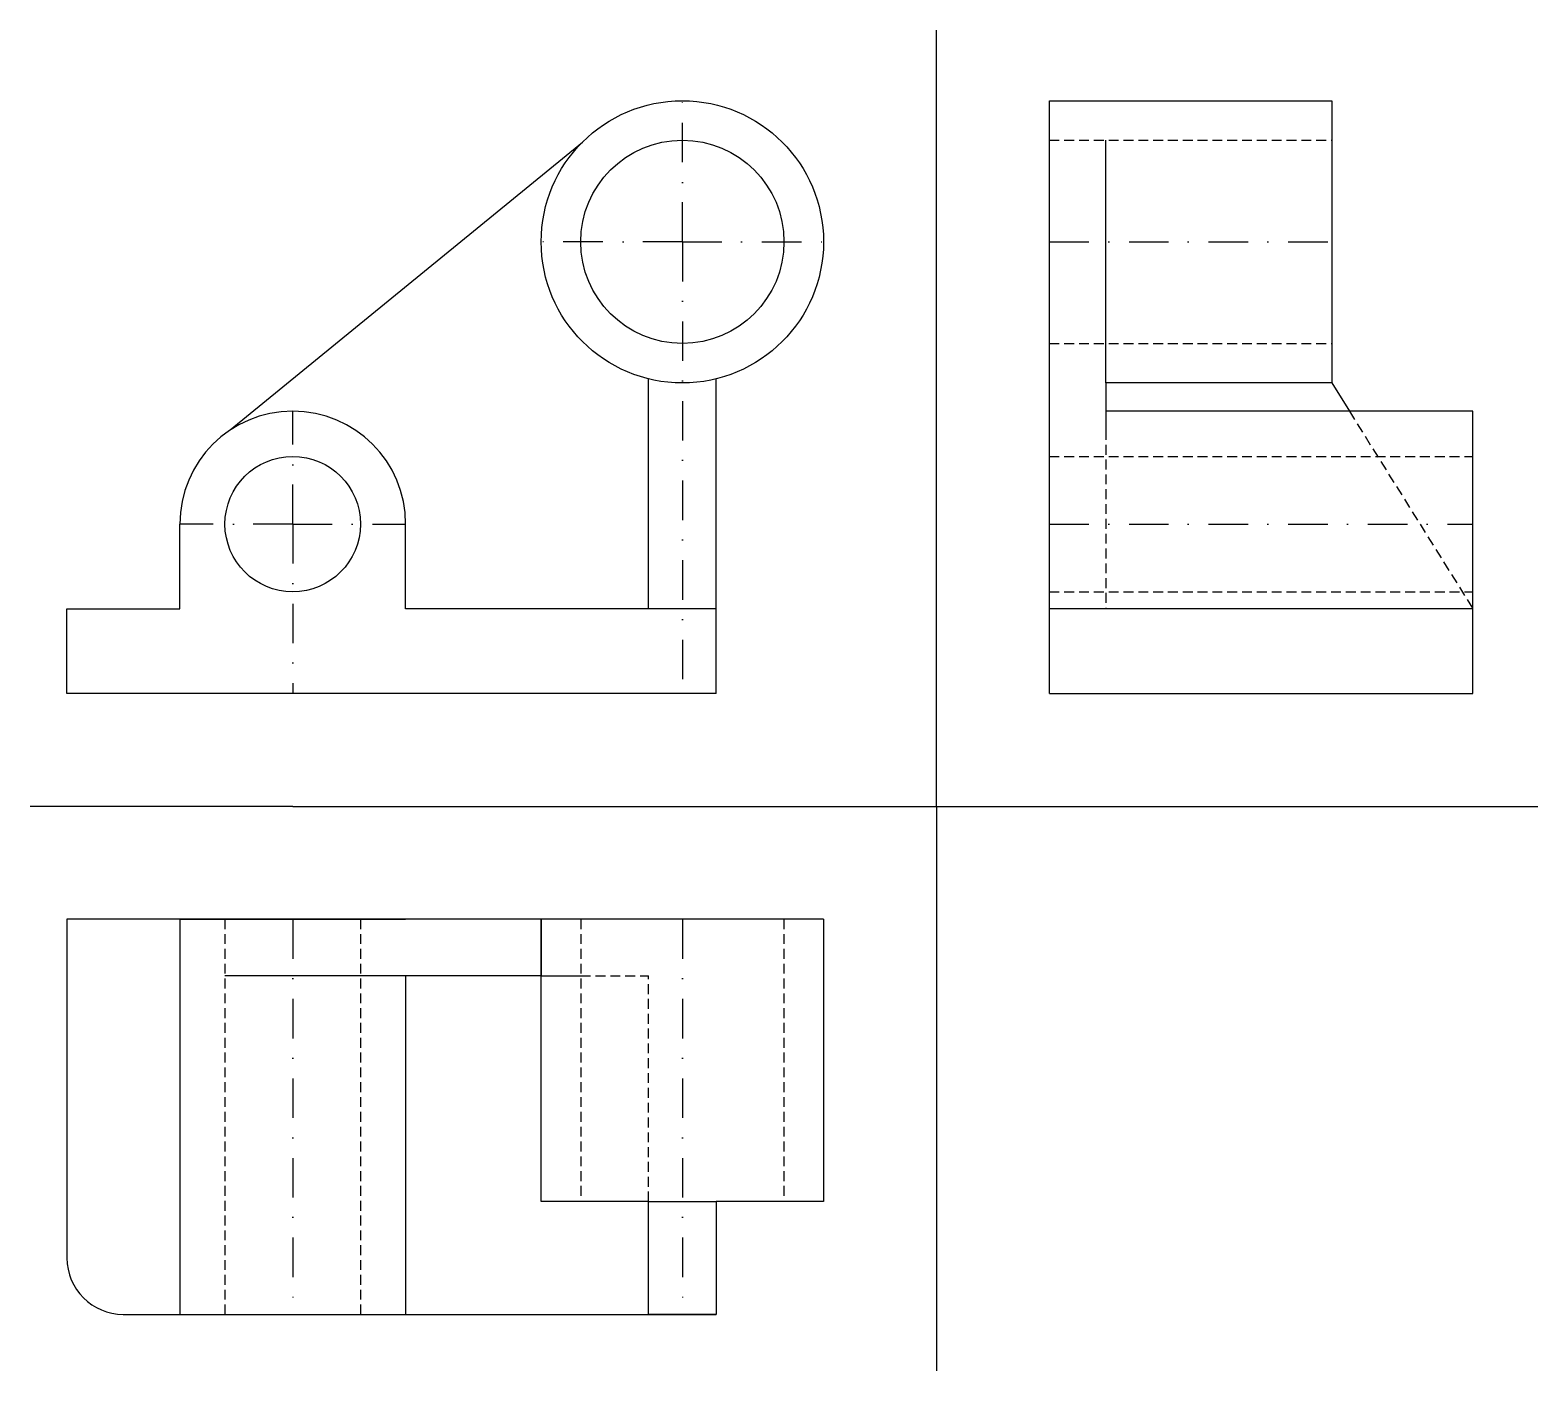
# Model space of a CAD drawing. Header units: millimetres. Extents: x 46 to 313, y 42 to 280.
import ezdxf

# ---------------------------------------------------------------- set-up
doc = ezdxf.new("R2010")
doc.units = ezdxf.units.MM
doc.header["$LTSCALE"] = 7
doc.header["$MEASUREMENT"] = 0
doc.linetypes.add('DASHDOTX2', pattern=[2, 1, -0.5, 0, -0.5])
doc.linetypes.add('HIDDEN', pattern=[0.375, 0.25, -0.125])
doc.layers.add('dash', color=7, linetype='DASHDOTX2')
doc.layers.add('dot', color=7, linetype='HIDDEN')

msp = doc.modelspace()

# ---------------------------------------------------------------- linework, layer by layer
for p, q in [((206.5, 162.5), (206.5, 280)), ((226.5, 162.5), (226.5, 267.5)), ((226.5, 267.5), (276.5, 267.5)), ((276.5, 267.5), (276.5, 217.5)), ((81.45, 209.17), (143.82, 260.18)), ((236.5, 217.5), (236.5, 260.5)), ((155.5, 177.5), (155.5, 218.23)), ((167.5, 177.5), (167.5, 218.23)), ((276.5, 217.5), (236.5, 217.5)), ((236.5, 217.5), (236.5, 212.5)), ((276.5, 217.5), (279.62, 212.5)), ((301.5, 212.5), (236.5, 212.5)), ((236.5, 212.5), (236.5, 209.17)), ((301.5, 177.5), (301.5, 212.5)), ((72.5, 177.5), (72.5, 192.5)), ((112.5, 177.5), (112.5, 192.5)), ((52.5, 162.5), (52.5, 177.5)), ((52.5, 177.5), (72.5, 177.5)), ((167.5, 177.5), (112.5, 177.5)), ((167.5, 162.5), (167.5, 177.5)), ((301.5, 177.5), (226.5, 177.5)), ((301.5, 162.5), (301.5, 177.5)), ((167.5, 162.5), (52.5, 162.5)), ((206.5, 142.5), (206.5, 162.5)), ((226.5, 162.5), (301.5, 162.5)), ((92.5, 142.5), (46, 142.5)), ((92.5, 142.5), (206.5, 142.5)), ((206.5, 142.5), (206.5, 42.5)), ((206.5, 142.5), (313, 142.5)), ((186.5, 122.5), (52.5, 122.5)), ((52.5, 122.5), (52.5, 62.5)), ((72.5, 122.5), (72.5, 52.5)), ((72.5, 122.5), (80.5, 122.5)), ((72.5, 122.5), (112.5, 122.5)), ((136.5, 72.5), (136.5, 122.5)), ((136.5, 122.5), (136.5, 112.5)), ((186.5, 122.5), (186.5, 72.5)), ((136.5, 112.5), (80.5, 112.5)), ((112.5, 112.5), (112.5, 52.5)), ((136.5, 112.5), (143.5, 112.5)), ((155.5, 72.5), (136.5, 72.5)), ((155.5, 52.5), (155.5, 72.5)), ((155.5, 72.5), (167.5, 72.5)), ((186.5, 72.5), (167.5, 72.5)), ((167.5, 72.5), (167.5, 52.5)), ((62.5, 52.5), (167.5, 52.5)), ((167.5, 52.5), (155.5, 52.5))]:
    msp.add_line(p, q)
for centre, radius in [((161.5, 242.5), 25), ((161.5, 242.5), 18), ((92.5, 192.5), 12)]:
    msp.add_circle(centre, radius)
for centre, radius, start, end in [((92.5, 192.5), 20, 0, 180), ((62.5, 62.5), 10, 180, 270)]:
    msp.add_arc(centre, radius, start, end)
at = {"layer": 'dash'}
for p, q in [((161.5, 242.5), (161.5, 267.5)), ((161.5, 242.5), (136.5, 242.5)), ((161.5, 242.5), (161.5, 162.5)), ((161.5, 242.5), (186.5, 242.5)), ((226.5, 242.5), (276.5, 242.5)), ((92.5, 192.5), (92.5, 212.5)), ((92.5, 192.5), (72.5, 192.5)), ((92.5, 192.5), (112.5, 192.5)), ((92.5, 192.5), (92.5, 162.5)), ((226.5, 192.5), (301.5, 192.5)), ((92.5, 122.5), (92.5, 52.5)), ((161.5, 122.5), (161.5, 52.5))]:
    msp.add_line(p, q, dxfattribs=at)
at = {"layer": 'dot'}
for p, q in [((226.5, 260.5), (276.5, 260.5)), ((226.5, 224.5), (276.5, 224.5)), ((279.62, 212.5), (301.5, 177.5)), ((236.5, 209.17), (236.5, 177.5)), ((226.5, 204.5), (301.5, 204.5)), ((226.5, 180.5), (301.5, 180.5)), ((80.5, 122.5), (80.5, 52.5)), ((104.5, 122.5), (104.5, 52.5)), ((143.5, 122.5), (143.5, 72.5)), ((179.5, 122.5), (179.5, 72.5)), ((143.5, 112.5), (155.5, 112.5)), ((155.5, 72.5), (155.5, 112.5))]:
    msp.add_line(p, q, dxfattribs=at)

doc.saveas('drawing.dxf')
